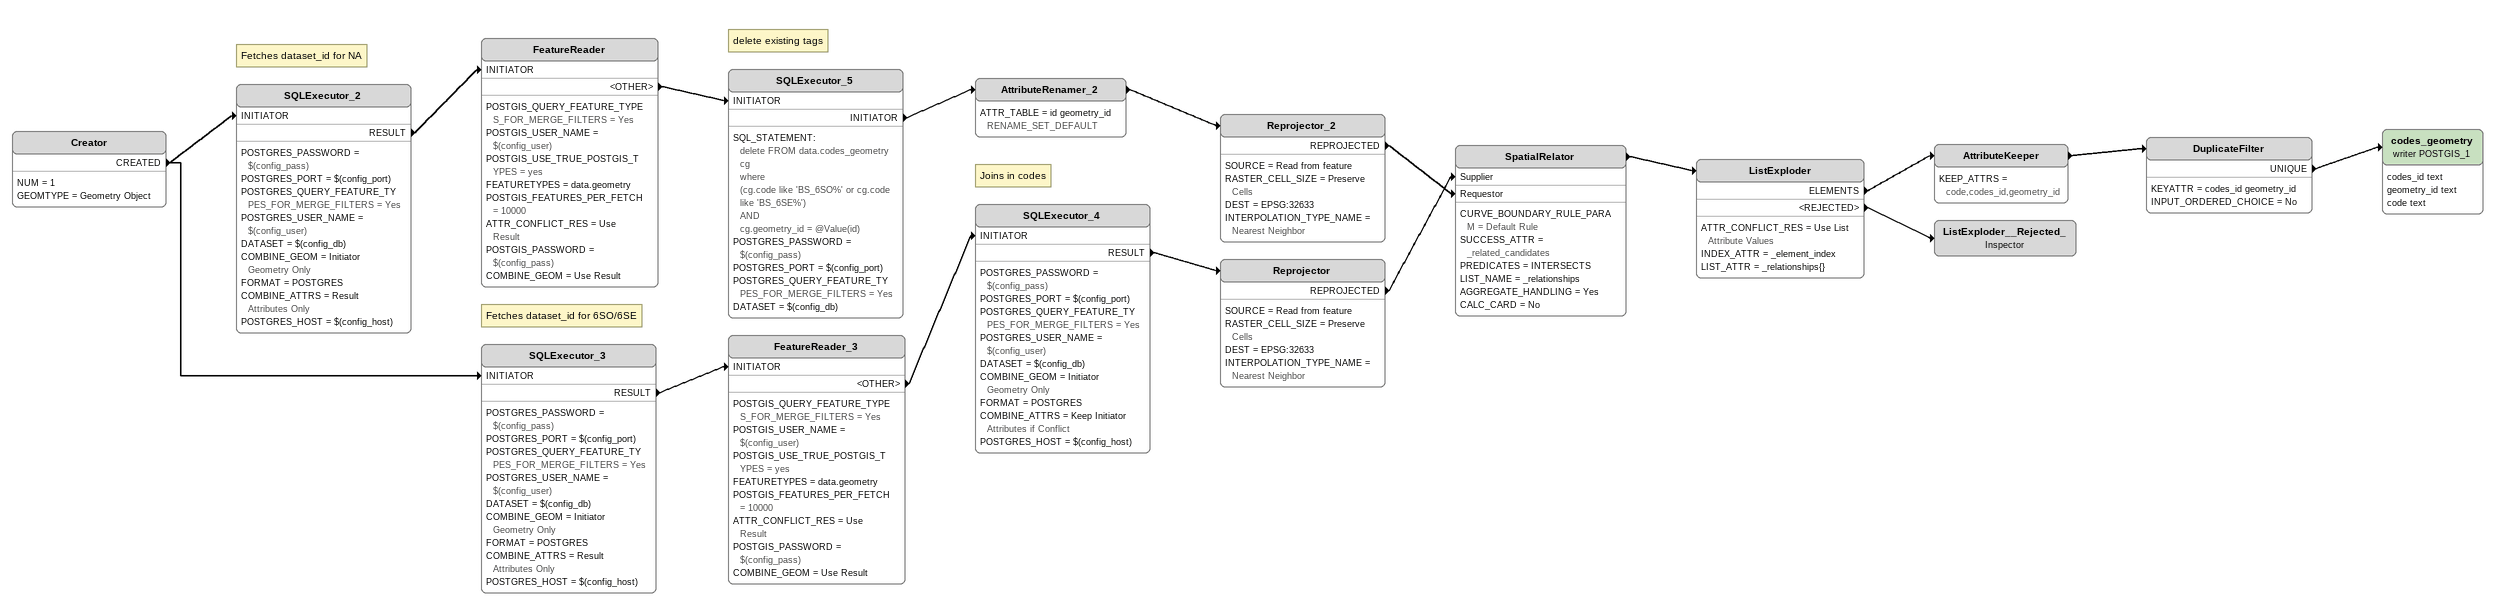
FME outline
Creator
    NUM = 1
    GEOMTYPE = Geometry Object
    CREATED -> SQLExecutor_2 [INITIATOR]
    CREATED -> SQLExecutor_3 [INITIATOR]
Note: Fetches dataset_id for NA
SQLExecutor_2
    POSTGRES_PASSWORD = $(config_pass)
    POSTGRES_PORT = $(config_port)
    POSTGRES_QUERY_FEATURE_TYPES_FOR_MERGE_FILTERS = Yes
    POSTGRES_USER_NAME = $(config_user)
    DATASET = $(config_db)
    COMBINE_GEOM = Initiator Geometry Only
    FORMAT = POSTGRES
    COMBINE_ATTRS = Result Attributes Only
    POSTGRES_HOST = $(config_host)
    RESULT -> FeatureReader [INITIATOR]
FeatureReader
    POSTGIS_QUERY_FEATURE_TYPES_FOR_MERGE_FILTERS = Yes
    POSTGIS_USER_NAME = $(config_user)
    POSTGIS_USE_TRUE_POSTGIS_TYPES = yes
    FEATURETYPES = data.geometry
    POSTGIS_FEATURES_PER_FETCH = 10000
    ATTR_CONFLICT_RES = Use Result
    POSTGIS_PASSWORD = $(config_pass)
    COMBINE_GEOM = Use Result
    <OTHER> -> SQLExecutor_5 [INITIATOR]
Note: delete existing tags
SQLExecutor_5
    SQL_STATEMENT:
      delete FROM data.codes_geometry cg
      where
      (cg.code like 'BS_6SO%' or cg.code like 'BS_6SE%')
      AND
      cg.geometry_id = @Value(id)
    POSTGRES_PASSWORD = $(config_pass)
    POSTGRES_PORT = $(config_port)
    POSTGRES_QUERY_FEATURE_TYPES_FOR_MERGE_FILTERS = Yes
    DATASET = $(config_db)
    INITIATOR -> AttributeRenamer_2
AttributeRenamer_2
    ATTR_TABLE = id geometry_id RENAME_SET_DEFAULT
    -> Reprojector_2
Reprojector_2
    SOURCE = Read from feature
    RASTER_CELL_SIZE = Preserve Cells
    DEST = EPSG:32633
    INTERPOLATION_TYPE_NAME = Nearest Neighbor
    REPROJECTED -> SpatialRelator [Requestor]
Note: Fetches dataset_id for 6SO/6SE
SQLExecutor_3
    POSTGRES_PASSWORD = $(config_pass)
    POSTGRES_PORT = $(config_port)
    POSTGRES_QUERY_FEATURE_TYPES_FOR_MERGE_FILTERS = Yes
    POSTGRES_USER_NAME = $(config_user)
    DATASET = $(config_db)
    COMBINE_GEOM = Initiator Geometry Only
    FORMAT = POSTGRES
    COMBINE_ATTRS = Result Attributes Only
    POSTGRES_HOST = $(config_host)
    RESULT -> FeatureReader_3 [INITIATOR]
FeatureReader_3
    POSTGIS_QUERY_FEATURE_TYPES_FOR_MERGE_FILTERS = Yes
    POSTGIS_USER_NAME = $(config_user)
    POSTGIS_USE_TRUE_POSTGIS_TYPES = yes
    FEATURETYPES = data.geometry
    POSTGIS_FEATURES_PER_FETCH = 10000
    ATTR_CONFLICT_RES = Use Result
    POSTGIS_PASSWORD = $(config_pass)
    COMBINE_GEOM = Use Result
    <OTHER> -> SQLExecutor_4 [INITIATOR]
Note: Joins in codes
SQLExecutor_4
    POSTGRES_PASSWORD = $(config_pass)
    POSTGRES_PORT = $(config_port)
    POSTGRES_QUERY_FEATURE_TYPES_FOR_MERGE_FILTERS = Yes
    POSTGRES_USER_NAME = $(config_user)
    DATASET = $(config_db)
    COMBINE_GEOM = Initiator Geometry Only
    FORMAT = POSTGRES
    COMBINE_ATTRS = Keep Initiator Attributes if Conflict
    POSTGRES_HOST = $(config_host)
    RESULT -> Reprojector
Reprojector
    SOURCE = Read from feature
    RASTER_CELL_SIZE = Preserve Cells
    DEST = EPSG:32633
    INTERPOLATION_TYPE_NAME = Nearest Neighbor
    REPROJECTED -> SpatialRelator [Supplier]
SpatialRelator
    CURVE_BOUNDARY_RULE_PARAM = Default Rule
    SUCCESS_ATTR = _related_candidates
    PREDICATES = INTERSECTS
    LIST_NAME = _relationships
    AGGREGATE_HANDLING = Yes
    CALC_CARD = No
    -> ListExploder
ListExploder
    ATTR_CONFLICT_RES = Use List Attribute Values
    INDEX_ATTR = _element_index
    LIST_ATTR = _relationships{}
    ELEMENTS -> AttributeKeeper
    <REJECTED> -> ListExploder__Rejected_
AttributeKeeper
    KEEP_ATTRS = code,codes_id,geometry_id
    -> DuplicateFilter
DuplicateFilter
    KEYATTR = codes_id geometry_id
    INPUT_ORDERED_CHOICE = No
    UNIQUE -> codes_geometry (writer POSTGIS_1)
codes_geometry (writer POSTGIS_1)
    attributes: codes_id text, geometry_id text, code text
ListExploder__Rejected_: Inspector
